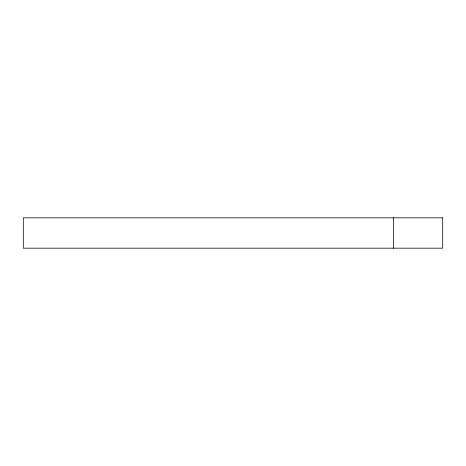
<?xml version="1.0" encoding="UTF-8"?>
<svg xmlns="http://www.w3.org/2000/svg" width="466" height="466" viewBox="0 0 466 466"><rect width="100%" height="100%" fill="white"/><g stroke="black" fill="none" stroke-linecap="round" stroke-linejoin="round"><path stroke-width="0.7" d="M393.356 217.826L393.356 248.174M442.7 217.826L23.3 217.826L23.3 248.174L442.7 248.174L442.7 217.826"/></g></svg>
